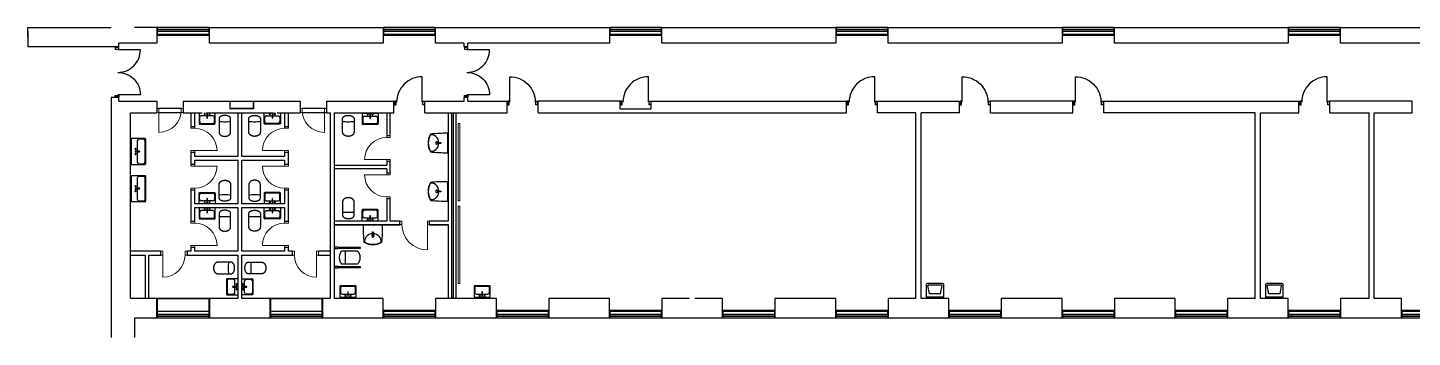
# Model space of a CAD drawing. Header units: millimetres. Extents: x -139115562 to -138989697, y 257880777 to 257898787.
# Drawn here: x -139071837 to -139029000, y 257886297 to 257895897 of the extents above; entities that cross this region are included whole.
import ezdxf

# ---------------------------------------------------------------- set-up
doc = ezdxf.new("R2010")
doc.units = ezdxf.units.MM
doc.header["$LTSCALE"] = 0.5
for name, color, linetype in [('A12----', 7, 'Continuous'), ('A21----', 3, 'Continuous'), ('A22--U-', 1, 'Continuous'), ('A312---', 2, 'Continuous'), ('A314---', 8, 'Continuous'), ('A314-S-', 8, 'Continuous'), ('A321---', 1, 'Continuous'), ('A525---', 11, 'Continuous'), ('A59----', 2, 'Continuous'), ('A89--Y-', 12, 'Continuous')]:
    doc.layers.add(name, color=color, linetype=linetype)
doc.layers.add('A79-Y--', color=152, linetype='Continuous', lineweight=5)

# ---------------------------------------------------------------- blocks, each defined once
blk = doc.blocks.new('V162')
for p, q in [((1610, 110), (10, 110)), ((1610, 50), (10, 50))]:
    blk.add_line(p, q)
blk.add_lwpolyline([(1610, 0), (1610, 230), (10, 230), (10, 0)], close=True)
blk = doc.blocks.new('D96V')
for points in [[(15, 110), (65, 110), (65, 0), (15, 0)], [(945, 0), (945, 110), (895, 110), (895, 0)]]:
    blk.add_lwpolyline(points, close=True)
blk.add_lwpolyline([(85, 30), (85, -760, 0.414214), (875, 30)], format="xyb")
blk = doc.blocks.new('D96H')
for points in [[(-945, 110), (-895, 110), (-895, 0), (-945, 0)], [(-15, 0), (-15, 110), (-65, 110), (-65, 0)]]:
    blk.add_lwpolyline(points, close=True)
blk.add_lwpolyline([(-85, 30), (-85, -760, -0.414214), (-875, 30)], format="xyb")
blk = doc.blocks.new('HV')
for p, q in [((-275, -50), (-275, -430)), ((-275, -50), (275, -50)), ((-175, -150), (-221, -396)), ((-201, -420), (201, -420)), ((-175, -150), (175, -150)), ((175, -150), (221, -396)), ((275, -430), (275, -50)), ((-235, -470), (235, -470))]:
    blk.add_line(p, q)
for centre, radius, start, end in [((-201, -400), 20, 169.5085, 270), ((201, -400), 20, 270, 10.4915), ((-235, -430), 40, 180, 270), ((235, -430), 40, 270, 0)]:
    blk.add_arc(centre, radius, start, end)
blk = doc.blocks.new('V162A3')
for p, q in [((1620, 205), (0, 205)), ((1620, 55), (0, 55))]:
    blk.add_line(p, q)
blk = doc.blocks.new('DD157')
for points in [[(15, 110), (65, 110), (65, 0), (15, 0)], [(1550, 0), (1550, 110), (1500, 110), (1500, 0)]]:
    blk.add_lwpolyline(points, close=True)
for points in [[(782.5, 30, -0.4142136), (85, -667.5), (85, 30)], [(782.5, 30, 0.4142136), (1480, -667.5), (1480, 30)]]:
    blk.add_lwpolyline(points, format="xyb")
blk = doc.blocks.new('Sink_Bathroom - 500x350-V1-Etage 0 - fremtidige forhold')
at = {"layer": 'A525---'}
for p, q in [((316, 270), (-184, 270)), ((-184, 270), (-184, -60)), ((-164, 129), (-164, -9)), ((56, 180), (-114, 180)), ((56, 235), (56, 115)), ((75, 115), (75, 235)), ((245, 180), (75, 180)), ((296, -9), (296, 129)), ((316, -60), (316, 270)), ((-164, -80), (296, -80)), ((-114, -60), (245, -60))]:
    blk.add_line(p, q, dxfattribs=at)
for centre, radius, start, end in [((-114, 129), 50.8, 90, 180), ((-9, 235), 20, 0, 180), ((-9, 235), 20, 180, 0), ((66, 235), 9.5, 0, 180), ((66, 115), 9.5, 180, 360), ((141, 235), 20, 0, 180), ((141, 235), 20, 180, 0), ((245, 129), 50.8, 360, 90), ((-164, -60), 20, 180, 270), ((-114, -9), 50.8, 180, 270), ((245, -9), 50.8, 270, 0), ((296, -60), 20, 270, 0)]:
    blk.add_arc(centre, radius, start, end, dxfattribs=at)
blk = doc.blocks.new('Door_Interior_Single_Generic - 810x21xx-143573-Etage 0 - fremtidige forhold')
at = {"layer": 'A321---', "lineweight": 13}
for p, q in [((-280, -50), (-280, 50)), ((-280, 50), (-219, 50)), ((-219, 50), (-219, -50)), ((469, 50), (530, 50)), ((469, -50), (469, 50)), ((530, 50), (530, -50)), ((-219, -50), (-280, -50)), ((530, -50), (469, -50))]:
    blk.add_line(p, q, dxfattribs=at)
at = {"layer": 'A321---', "lineweight": 9}
blk.add_line((469, -50), (469, -738), dxfattribs=at)
blk.add_arc((469, -50), 688, 180, 270, dxfattribs=at)
blk = doc.blocks.new('Toilet_Floorstanding_Generic - Toilet_Floorstanding_Generic-133577-Etage 0 - fremtidige forhold')
at = {"layer": 'A525---'}
for p, q in [((-178, 97), (-178, 522)), ((178, 522), (178, 97))]:
    blk.add_line(p, q, dxfattribs=at)
blk.add_ellipse((0, 185), major_axis=(178, 0), ratio=0.056338, start_param=0, end_param=3.141593, dxfattribs=at)
for points, knots in [([(-178, 522), (-177, 530), (-176, 541), (-171, 557), (-166, 568), (-159, 578), (-152, 589), (-142, 599), (-132, 608), (-123, 615), (-114, 620), (-106, 625), (-95, 630), (-81, 636), (-66, 641), (-51, 645), (-37, 647), (-27, 649), (-18, 649), (-9, 650), (0, 650), (9, 650), (19, 649), (28, 648), (37, 647), (46, 646), (55, 644), (64, 642), (72, 639), (81, 636), (89, 633), (97, 629), (104, 626), (112, 621), (119, 617), (126, 612), (132, 608), (138, 602), (144, 597), (149, 592), (154, 586), (158, 580), (162, 574), (166, 568), (170, 559), (174, 548), (177, 535), (177, 526), (178, 522)], [-1, -1, -1, -1, -0.941667, -0.9125, -0.883333, -0.854167, -0.825, -0.795833, -0.766667, -0.7375, -0.722917, -0.708333, -0.679167, -0.65, -0.620833, -0.591667, -0.5625, -0.547917, -0.533333, -0.516667, -0.5, -0.483333, -0.466667, -0.45, -0.433333, -0.416667, -0.4, -0.383333, -0.366667, -0.35, -0.333333, -0.316667, -0.3, -0.283333, -0.266667, -0.25, -0.233333, -0.216667, -0.2, -0.183333, -0.166667, -0.15, -0.133333, -0.116667, -0.1, -0.066667, -0.033333, 0, 0, 0, 0]), ([(178, 97), (177, 91), (176, 81), (169, 68), (163, 58), (154, 49), (144, 40), (135, 34), (126, 29), (120, 25), (113, 22), (103, 18), (93, 14), (82, 11), (71, 8), (56, 5), (39, 2), (23, 1), (11, 0), (2, 0), (-7, 0), (-19, 0), (-33, 2), (-54, 4), (-80, 10), (-108, 19), (-132, 31), (-152, 46), (-166, 62), (-175, 80), (-177, 91), (-178, 97)], [-1, -1, -1, -1, -0.933824, -0.900735, -0.867647, -0.834559, -0.801471, -0.768382, -0.751838, -0.735294, -0.71875, -0.702206, -0.669118, -0.652574, -0.636029, -0.602941, -0.569853, -0.536765, -0.520221, -0.503676, -0.487132, -0.470588, -0.441176, -0.411765, -0.352941, -0.294118, -0.235294, -0.176471, -0.117647, -0.058824, 0, 0, 0, 0])]:
    blk.add_open_spline(points, degree=3, knots=knots, dxfattribs=at)
blk = doc.blocks.new('Door_Interior_Single_Generic - 910x2110-158174-Etage 0 - fremtidige forhold')
at = {"layer": 'A321---', "lineweight": 13}
for p, q in [((-330, -50), (-330, 50)), ((-330, 50), (-269, 50)), ((-269, 50), (-269, -50)), ((519, 50), (580, 50)), ((519, -50), (519, 50)), ((580, 50), (580, -50)), ((-269, -50), (-330, -50)), ((580, -50), (519, -50))]:
    blk.add_line(p, q, dxfattribs=at)
at = {"layer": 'A321---', "lineweight": 9}
blk.add_line((519, -50), (519, -838), dxfattribs=at)
blk.add_arc((519, -50), 788, 180, 270, dxfattribs=at)
blk = doc.blocks.new('Toilet_Floorstanding_Generic - Toilet_Floorstanding_Generic-67657-Etage 0 - fremtidige forhold')
at = {"layer": 'A525---'}
for p, q in [((-178, -98), (-178, -522)), ((178, -522), (178, -98))]:
    blk.add_line(p, q, dxfattribs=at)
blk.add_ellipse((0, -185), major_axis=(-178, 0), ratio=0.056338, start_param=0, end_param=3.141593, dxfattribs=at)
for points, knots in [([(178, -98), (177, -91), (175, -80), (166, -62), (152, -46), (132, -31), (108, -19), (80, -10), (54, -4), (33, -2), (19, 0), (7, 0), (-2, 0), (-11, 0), (-23, -1), (-39, -2), (-56, -5), (-71, -8), (-82, -11), (-93, -14), (-103, -18), (-113, -22), (-120, -25), (-126, -29), (-135, -34), (-144, -40), (-154, -49), (-163, -58), (-169, -68), (-176, -81), (-177, -91), (-178, -98)], [0, 0, 0, 0, 0.058824, 0.117647, 0.176471, 0.235294, 0.294118, 0.352941, 0.411765, 0.441176, 0.470588, 0.487132, 0.503676, 0.520221, 0.536765, 0.569853, 0.602941, 0.636029, 0.652574, 0.669118, 0.702206, 0.71875, 0.735294, 0.751838, 0.768382, 0.801471, 0.834559, 0.867647, 0.900735, 0.933824, 1, 1, 1, 1]), ([(-178, -522), (-177, -526), (-177, -535), (-174, -548), (-170, -559), (-166, -568), (-162, -574), (-158, -580), (-154, -586), (-149, -592), (-144, -597), (-138, -602), (-132, -608), (-126, -612), (-119, -617), (-112, -621), (-104, -626), (-97, -629), (-89, -633), (-81, -636), (-72, -639), (-64, -642), (-55, -644), (-46, -646), (-37, -647), (-28, -648), (-19, -649), (-9, -650), (0, -650), (9, -650), (18, -649), (27, -649), (37, -647), (51, -645), (66, -641), (81, -636), (95, -630), (106, -625), (114, -620), (123, -615), (132, -608), (142, -599), (152, -589), (159, -578), (166, -568), (171, -557), (176, -541), (177, -530), (178, -522)], [0, 0, 0, 0, 0.033333, 0.066667, 0.1, 0.116667, 0.133333, 0.15, 0.166667, 0.183333, 0.2, 0.216667, 0.233333, 0.25, 0.266667, 0.283333, 0.3, 0.316667, 0.333333, 0.35, 0.366667, 0.383333, 0.4, 0.416667, 0.433333, 0.45, 0.466667, 0.483333, 0.5, 0.516667, 0.533333, 0.547917, 0.5625, 0.591667, 0.620833, 0.65, 0.679167, 0.708333, 0.722917, 0.7375, 0.766667, 0.795833, 0.825, 0.854167, 0.883333, 0.9125, 0.941667, 1, 1, 1, 1])]:
    blk.add_open_spline(points, degree=3, knots=knots, dxfattribs=at)
blk = doc.blocks.new('Tavle - AU - tavle H 1120-137795-Etage 0 - fremtidige forhold')
at = {"layer": 'A79-Y--'}
for p, q in [((-1200, 50), (1200, 50)), ((-1200, 50), (-1200, 0)), ((1200, 0), (-1200, 0)), ((1200, 0), (1200, 50))]:
    blk.add_line(p, q, dxfattribs=at)
blk = doc.blocks.new('Tavle - AU - tavle H 1120-136971-Etage 0 - fremtidige forhold')
at = {"layer": 'A79-Y--'}
for p, q in [((-1200, 0), (1200, 0)), ((-1200, 0), (-1200, -50)), ((1200, -50), (1200, 0)), ((1200, -50), (-1200, -50))]:
    blk.add_line(p, q, dxfattribs=at)
blk = doc.blocks.new('Door_Interior_Single_Generic - 810x21xx-143572-Etage 0 - fremtidige forhold')
at = {"layer": 'A321---', "lineweight": 9}
blk.add_line((469, 50), (469, 738), dxfattribs=at)
at = {"layer": 'A321---', "lineweight": 13}
for p, q in [((-219, 50), (-280, 50)), ((-280, 50), (-280, -50)), ((-219, -50), (-219, 50)), ((530, 50), (469, 50)), ((469, 50), (469, -50)), ((530, -50), (530, 50)), ((-280, -50), (-219, -50)), ((469, -50), (530, -50))]:
    blk.add_line(p, q, dxfattribs=at)
at = {"layer": 'A321---', "lineweight": 9}
blk.add_arc((469, 50), 688, 90, 180, dxfattribs=at)
blk = doc.blocks.new('Sink_Bathroom - 500x350-V27-Etage 0 - fremtidige forhold')
at = {"layer": 'A525---'}
for p, q in [((316, 270), (-184, 270)), ((-184, 270), (-184, 268)), ((-184, 268), (-184, -60)), ((-164, 129), (-164, -9)), ((56, 180), (-114, 180)), ((56, 235), (56, 115)), ((75, 115), (75, 235)), ((245, 180), (75, 180)), ((296, 129), (296, -9)), ((316, 268), (316, 270)), ((316, 268), (316, -60)), ((-164, -80), (296, -80)), ((-114, -60), (245, -60))]:
    blk.add_line(p, q, dxfattribs=at)
for centre, radius, start, end in [((-114, 129), 50.8, 90, 180), ((-9, 235), 20, 0, 180), ((-9, 235), 20, 180, 0), ((66, 235), 9.5, 0, 180), ((66, 115), 9.5, 180, 360), ((141, 235), 20, 0, 180), ((141, 235), 20, 180, 0), ((245, 129), 50.8, 0, 90), ((-164, -60), 20, 180, 270), ((-114, -9), 50.8, 180, 270), ((245, -9), 50.8, 270, 360), ((296, -60), 20, 270, 0)]:
    blk.add_arc(centre, radius, start, end, dxfattribs=at)
blk = doc.blocks.new('Sink_Bathroom - 500x350-V28-Etage 0 - fremtidige forhold')
at = {"layer": 'A525---'}
for p, q in [((-184, -270), (-184, 60)), ((-164, 80), (296, 80)), ((-164, -129), (-164, 9)), ((-114, 60), (245, 60)), ((296, -129), (296, 9)), ((316, -270), (316, 60)), ((316, -270), (-184, -270)), ((56, -180), (-114, -180)), ((56, -115), (56, -235)), ((75, -235), (75, -115)), ((245, -180), (75, -180)), ((316, -260), (316, -270))]:
    blk.add_line(p, q, dxfattribs=at)
for centre, radius, start, end in [((-164, 60), 20, 90, 180), ((-114, 9), 50.8, 90, 180), ((245, 9), 50.8, 0, 90), ((296, 60), 20, 360, 90), ((-114, -129), 50.8, 180, 270), ((-9, -235), 20, 360, 180), ((-9, -235), 20, 180, 360), ((66, -115), 9.5, 0, 180), ((66, -235), 9.5, 180, 360), ((141, -235), 20, 360, 180), ((141, -235), 20, 180, 360), ((245, -129), 50.8, 270, 360)]:
    blk.add_arc(centre, radius, start, end, dxfattribs=at)
blk = doc.blocks.new('Toilet_Handicap_Generic - Type 1-185470-Etage 0 - fremtidige forhold')
at = {"layer": 'A525---'}
for p, q in [((-165, 810), (-185, 810)), ((-185, 810), (-185, 111)), ((-165, 111), (-165, 810)), ((-75, 677), (-75, 253)), ((325, 253), (325, 677)), ((435, 810), (415, 810)), ((415, 810), (415, 111)), ((435, 111), (435, 810)), ((-185, 111), (-199, 111)), ((-199, 111), (-199, 5)), ((-199, 5), (-151, 5)), ((-185, 111), (-165, 111)), ((-151, 111), (-165, 111)), ((-151, 5), (-151, 111)), ((415, 111), (401, 111)), ((401, 111), (401, 5)), ((401, 5), (449, 5)), ((415, 111), (435, 111)), ((449, 111), (435, 111)), ((449, 5), (449, 111))]:
    blk.add_line(p, q, dxfattribs=at)
blk.add_ellipse((125, 340), major_axis=(-200, 0), ratio=0.05, start_param=3.141593, end_param=6.283185, dxfattribs=at)
for points, knots in [([(325, 677), (325, 681), (324, 689), (321, 702), (317, 714), (311, 724), (306, 732), (301, 737), (297, 743), (291, 748), (286, 753), (280, 758), (273, 763), (266, 767), (259, 772), (252, 776), (244, 780), (236, 783), (228, 787), (219, 790), (211, 793), (202, 795), (192, 798), (183, 800), (174, 801), (164, 803), (154, 804), (145, 804), (135, 805), (125, 805), (115, 805), (105, 804), (96, 804), (86, 803), (76, 801), (67, 800), (58, 798), (48, 795), (39, 793), (31, 790), (22, 787), (14, 783), (6, 780), (-2, 776), (-9, 772), (-16, 767), (-23, 763), (-30, 758), (-36, 753), (-41, 748), (-47, 743), (-51, 737), (-56, 732), (-61, 724), (-67, 714), (-71, 702), (-74, 689), (-75, 681), (-75, 677)], [0, 0, 0, 0, 0.03125, 0.0625, 0.09375, 0.125, 0.140625, 0.15625, 0.171875, 0.1875, 0.203125, 0.21875, 0.234375, 0.25, 0.265625, 0.28125, 0.296875, 0.3125, 0.328125, 0.34375, 0.359375, 0.375, 0.390625, 0.40625, 0.421875, 0.4375, 0.453125, 0.46875, 0.484375, 0.5, 0.515625, 0.53125, 0.546875, 0.5625, 0.578125, 0.59375, 0.609375, 0.625, 0.640625, 0.65625, 0.671875, 0.6875, 0.703125, 0.71875, 0.734375, 0.75, 0.765625, 0.78125, 0.796875, 0.8125, 0.828125, 0.84375, 0.859375, 0.875, 0.90625, 0.9375, 0.96875, 1, 1, 1, 1]), ([(-75, 253), (-75, 247), (-73, 236), (-64, 219), (-49, 204), (-22, 185), (23, 166), (78, 156), (125, 155), (160, 156), (188, 160), (210, 164), (224, 168), (236, 171), (247, 175), (257, 179), (267, 184), (275, 188), (287, 195), (296, 202), (304, 209), (312, 217), (317, 225), (321, 233), (324, 242), (325, 248), (325, 253)], [0, 0, 0, 0, 0.055556, 0.111111, 0.166667, 0.222222, 0.333333, 0.444444, 0.5, 0.555556, 0.611111, 0.638889, 0.666667, 0.6875, 0.708333, 0.729167, 0.75, 0.770833, 0.791667, 0.833333, 0.854167, 0.875, 0.916667, 0.9375, 0.958333, 1, 1, 1, 1])]:
    blk.add_open_spline(points, degree=3, knots=knots, dxfattribs=at)
blk = doc.blocks.new('7362_Ifo_Sign_vask_600x600_mm hcp - Med hanehul i midt og overløb-187410-Etage 0 - fremtidige forhold')
at = {"layer": 'A525---'}
for p, q in [((118, 326), (118, 256)), ((118, 326), (132, 326)), ((122, 298), (128, 298)), ((122, 298), (122, 257)), ((128, 257), (128, 298)), ((132, 326), (132, 256))]:
    blk.add_line(p, q, dxfattribs=at)
blk.add_circle((125, 240), 16.8, dxfattribs=at)
for centre, radius, start, end in [((4667, 68), 4843, 174.3319, 180.7456), ((4667, 68), 4843, 174.3319, 180.7456), ((125, 63), 557, 60.2029, 119.7971), ((125, -7), 619, 63.4264, 116.5736), ((72, 514), 203, 170.0474, 221.9526), ((125, 63), 548, 62.5556, 117.4444), ((178, 514), 203, 318.0474, 9.9526), ((-4417, 68), 4843, 359.2544, 5.6681), ((-4417, 68), 4843, 359.2544, 5.6681), ((125, 551), 267, 220.3185, 268.4971), ((125, 352), 35, 281.537, 258.463), ((125, 352), 33, 282.2333, 257.7667), ((125, 551), 267, 271.5029, 319.6815)]:
    blk.add_arc(centre, radius, start, end, dxfattribs=at)
blk = doc.blocks.new('7362_Ifo_Sign_vask_600x600_mm hcp - Uden hanehul med overløb-238470-Etage 0 - fremtidige forhold')
at = {"layer": 'A525---'}
for p, q in [((-175, 7), (-175, 5)), ((-175, 5), (-175, 7)), ((-175, 5), (425, 5)), ((425, 5), (-175, 5)), ((118, 326), (118, 256)), ((118, 326), (132, 326)), ((122, 298), (128, 298)), ((122, 298), (122, 257)), ((128, 257), (128, 298)), ((132, 326), (132, 256)), ((425, 5), (425, 7)), ((425, 5), (425, 7))]:
    blk.add_line(p, q, dxfattribs=at)
blk.add_circle((125, 240), 16.8, dxfattribs=at)
for centre, radius, start, end in [((4667, 68), 4843, 174.3319, 180.6037), ((4667, 68), 4843, 174.3319, 180.6036), ((125, 63), 557, 60.2029, 119.7971), ((125, -7), 619, 63.4264, 116.5736), ((72, 514), 203, 170.0474, 221.9526), ((125, 63), 548, 62.5556, 117.4444), ((178, 514), 203, 318.0474, 9.9526), ((-4417, 68), 4843, 359.3963, 5.6681), ((-4417, 68), 4843, 359.3964, 5.6681), ((125, 551), 267, 220.3185, 268.4971), ((125, 352), 35, 281.537, 258.463), ((125, 352), 33, 282.2333, 257.7667), ((125, 551), 267, 271.5029, 319.6815)]:
    blk.add_arc(centre, radius, start, end, dxfattribs=at)
blk = doc.blocks.new('7362_Ifo_Sign_vask_600x600_mm hcp - Uden hanehul med overløb-V29-Etage 0 - fremtidige forhold')
at = {"layer": 'A525---'}
for p, q in [((-175, 7), (-175, 5)), ((-175, 5), (-175, 7)), ((-175, 5), (425, 5)), ((425, 5), (-175, 5)), ((118, 326), (118, 256)), ((118, 326), (132, 326)), ((122, 298), (128, 298)), ((122, 298), (122, 257)), ((128, 257), (128, 298)), ((132, 326), (132, 256)), ((425, 5), (425, 7)), ((425, 5), (425, 7))]:
    blk.add_line(p, q, dxfattribs=at)
blk.add_circle((125, 240), 16.8, dxfattribs=at)
for centre, radius, start, end in [((4667, 68), 4843, 174.3319, 180.6037), ((4667, 68), 4843, 174.3319, 180.6036), ((125, 63), 557, 60.2029, 119.7971), ((125, -7), 619, 63.4264, 116.5736), ((72, 514), 203, 170.0474, 221.9526), ((125, 63), 548, 62.5556, 117.4444), ((178, 514), 203, 318.0474, 9.9526), ((-4417, 68), 4843, 359.3963, 5.6681), ((-4417, 68), 4843, 359.3964, 5.6681), ((125, 551), 267, 220.3185, 268.4971), ((125, 352), 35, 281.537, 258.463), ((125, 352), 33, 282.2333, 257.7667), ((125, 551), 267, 271.5029, 319.6815)]:
    blk.add_arc(centre, radius, start, end, dxfattribs=at)
blk = doc.blocks.new('Sink_Bathroom - 800x450-132425-Etage 0 - fremtidige forhold')
at = {"layer": 'A525---'}
for p, q in [((466, 370), (-334, 370)), ((-334, 370), (-334, -60)), ((-314, 129), (-314, -9)), ((56, 180), (-264, 180)), ((56, 235), (56, 115)), ((75, 115), (75, 235)), ((395, 180), (75, 180)), ((446, -9), (446, 129)), ((466, -60), (466, 370)), ((-314, -80), (446, -80)), ((-264, -60), (395, -60))]:
    blk.add_line(p, q, dxfattribs=at)
for centre, radius, start, end in [((-264, 129), 50.8, 90, 180), ((-9, 235), 20, 0, 180), ((-9, 235), 20, 180, 0), ((66, 235), 9.5, 0, 180), ((66, 115), 9.5, 180, 360), ((141, 235), 20, 0, 180), ((141, 235), 20, 180, 0), ((395, 129), 50.8, 360, 90), ((-314, -60), 20, 180, 270), ((-264, -9), 50.8, 180, 270), ((395, -9), 50.8, 270, 0), ((446, -60), 20, 270, 0)]:
    blk.add_arc(centre, radius, start, end, dxfattribs=at)
blk = doc.blocks.new('Sink_Bathroom - 500x350-66678-Etage 0 - fremtidige forhold')
at = {"layer": 'A525---'}
for p, q in [((-184, 270), (-184, -60)), ((-164, 129), (-164, -9)), ((56, 180), (-114, 180)), ((56, 235), (56, 115)), ((75, 115), (75, 235)), ((245, 180), (75, 180)), ((296, -9), (296, 129)), ((316, -60), (316, 270)), ((-164, -80), (296, -80)), ((-114, -60), (245, -60))]:
    blk.add_line(p, q, dxfattribs=at)
for centre, radius, start, end in [((-114, 129), 50.8, 90, 180), ((-9, 235), 20, 0, 180), ((-9, 235), 20, 180, 0), ((66, 235), 9.5, 0, 180), ((66, 115), 9.5, 180, 360), ((141, 235), 20, 0, 180), ((141, 235), 20, 180, 0), ((245, 129), 50.8, 360, 90), ((-164, -60), 20, 180, 270), ((-114, -9), 50.8, 180, 270), ((245, -9), 50.8, 270, 0), ((296, -60), 20, 270, 0)]:
    blk.add_arc(centre, radius, start, end, dxfattribs=at)
blk = doc.blocks.new('Door_Interior_Single_Generic - 810x21xx-132238-Etage 0 - fremtidige forhold')
at = {"layer": 'A312---', "lineweight": 9}
blk.add_line((469, 60), (469, 748), dxfattribs=at)
at = {"layer": 'A312---', "lineweight": 13}
for p, q in [((-219, 60), (-280, 60)), ((-280, 60), (-280, -60)), ((-219, -60), (-219, 60)), ((530, 60), (469, 60)), ((469, 60), (469, -60)), ((530, -60), (530, 60)), ((-280, -60), (-219, -60)), ((469, -60), (530, -60))]:
    blk.add_line(p, q, dxfattribs=at)
at = {"layer": 'A312---', "lineweight": 9}
blk.add_arc((469, 60), 688, 90, 180, dxfattribs=at)
blk = doc.blocks.new('Door_Interior_Single_Generic - 810x21xx-132262-Etage 0 - fremtidige forhold')
at = {"layer": 'A312---', "lineweight": 13}
for p, q in [((-280, -60), (-280, 60)), ((-280, 60), (-219, 60)), ((-219, 60), (-219, -60)), ((469, 60), (530, 60)), ((469, -60), (469, 60)), ((530, 60), (530, -60)), ((-219, -60), (-280, -60)), ((530, -60), (469, -60))]:
    blk.add_line(p, q, dxfattribs=at)
at = {"layer": 'A312---', "lineweight": 9}
blk.add_line((469, -60), (469, -748), dxfattribs=at)
blk.add_arc((469, -60), 688, 180, 270, dxfattribs=at)
blk = doc.blocks.new('Door_Exterior_Single-In_Generic - Indv_ 810 x 21xx-58706-Etage 0 - fremtidige forhold')
at = {"layer": 'A312---', "lineweight": 9}
blk.add_line((344, 168), (344, 786), dxfattribs=at)
at = {"layer": 'A312---', "lineweight": 13}
for p, q in [((-405, 48), (-405, 168)), ((-405, 168), (-344, 168)), ((-344, 48), (-405, 48)), ((-344, 168), (-344, 48)), ((344, 48), (344, 168)), ((344, 168), (405, 168)), ((405, 48), (344, 48)), ((405, 168), (405, 48))]:
    blk.add_line(p, q, dxfattribs=at)
at = {"layer": 'A312---'}
for p, q in [((344, 168), (-344, 168)), ((-344, 48), (344, 48))]:
    blk.add_line(p, q, dxfattribs=at)
at = {"layer": 'A312---', "lineweight": 9}
blk.add_arc((344, 98), 688, 90, 180, dxfattribs=at)
blk = doc.blocks.new('Sink_Bathroom - 500x350-V25-Etage 0 - fremtidige forhold')
at = {"layer": 'A525---'}
for p, q in [((-184, 270), (-184, -60)), ((-164, 129), (-164, -9)), ((56, 180), (-114, 180)), ((56, 235), (56, 115)), ((75, 115), (75, 235)), ((245, 180), (75, 180)), ((296, -9), (296, 129)), ((316, -60), (316, 270)), ((-164, -80), (296, -80)), ((-114, -60), (245, -60))]:
    blk.add_line(p, q, dxfattribs=at)
for centre, radius, start, end in [((-114, 129), 50.8, 90, 180), ((-9, 235), 20, 0, 180), ((-9, 235), 20, 180, 0), ((66, 235), 9.5, 0, 180), ((66, 115), 9.5, 180, 360), ((141, 235), 20, 0, 180), ((141, 235), 20, 180, 0), ((245, 129), 50.8, 360, 90), ((-164, -60), 20, 180, 270), ((-114, -9), 50.8, 180, 270), ((245, -9), 50.8, 270, 0), ((296, -60), 20, 270, 0)]:
    blk.add_arc(centre, radius, start, end, dxfattribs=at)
blk = doc.blocks.new('Sink_Bathroom - 500x350-133578-Etage 0 - fremtidige forhold')
at = {"layer": 'A525---'}
for p, q in [((-184, -270), (-184, 60)), ((-164, 80), (296, 80)), ((-164, -129), (-164, 9)), ((-114, 60), (245, 60)), ((296, 9), (296, -129)), ((316, 60), (316, -270)), ((56, -180), (-114, -180)), ((56, -115), (56, -235)), ((75, -235), (75, -115)), ((245, -180), (75, -180))]:
    blk.add_line(p, q, dxfattribs=at)
for centre, radius, start, end in [((-164, 60), 20, 90, 180), ((-114, 9), 50.8, 90, 180), ((245, 9), 50.8, 360, 90), ((296, 60), 20, 360, 90), ((-114, -129), 50.8, 180, 270), ((-9, -235), 20, 360, 180), ((-9, -235), 20, 180, 360), ((66, -115), 9.5, 0, 180), ((66, -235), 9.5, 180, 360), ((141, -235), 20, 360, 180), ((141, -235), 20, 180, 360), ((245, -129), 50.8, 270, 0)]:
    blk.add_arc(centre, radius, start, end, dxfattribs=at)
blk = doc.blocks.new('Sink_Bathroom - 500x350-V26-Etage 0 - fremtidige forhold')
at = {"layer": 'A525---'}
for p, q in [((-184, -270), (-184, 60)), ((-164, 80), (296, 80)), ((-164, -129), (-164, 9)), ((-114, 60), (245, 60)), ((296, 9), (296, -129)), ((316, 60), (316, -270)), ((56, -180), (-114, -180)), ((56, -115), (56, -235)), ((75, -235), (75, -115)), ((245, -180), (75, -180))]:
    blk.add_line(p, q, dxfattribs=at)
for centre, radius, start, end in [((-164, 60), 20, 90, 180), ((-114, 9), 50.8, 90, 180), ((245, 9), 50.8, 360, 90), ((296, 60), 20, 360, 90), ((-114, -129), 50.8, 180, 270), ((-9, -235), 20, 360, 180), ((-9, -235), 20, 180, 360), ((66, -115), 9.5, 0, 180), ((66, -235), 9.5, 180, 360), ((141, -235), 20, 360, 180), ((141, -235), 20, 180, 360), ((245, -129), 50.8, 270, 0)]:
    blk.add_arc(centre, radius, start, end, dxfattribs=at)
blk = doc.blocks.new('Door_Exterior_Single-In_Generic - Indv_ 810 x 21xx-134333-Etage 0 - fremtidige forhold')
at = {"layer": 'A312---', "lineweight": 13}
for p, q in [((-344, -48), (-405, -48)), ((-405, -48), (-405, -168)), ((-405, -168), (-344, -168)), ((-344, -168), (-344, -48)), ((405, -48), (344, -48)), ((344, -48), (344, -168)), ((344, -168), (405, -168)), ((405, -168), (405, -48))]:
    blk.add_line(p, q, dxfattribs=at)
at = {"layer": 'A312---'}
for p, q in [((344, -48), (-344, -48)), ((-344, -168), (344, -168))]:
    blk.add_line(p, q, dxfattribs=at)
at = {"layer": 'A312---', "lineweight": 9}
blk.add_line((344, -168), (344, -786), dxfattribs=at)
blk.add_arc((344, -98), 688, 180, 270, dxfattribs=at)

msp = doc.modelspace()

# ---------------------------------------------------------------- hatches: boundary and pattern name
at = {"layer": 'A22--U-'}
for points in [[(-139062357, 257889787), (-139060322, 257889787), (-139060322, 257889797), (-139062357, 257889797)], [(-139058837, 257889787), (-139058827, 257889787), (-139058827, 257889797), (-139059412, 257889797), (-139059412, 257889787)]]:
    msp.add_hatch(color=256, dxfattribs=at).paths.add_polyline_path(points, flags=0)

# ---------------------------------------------------------------- linework, layer by layer
at = {"layer": 'A12----'}
msp.add_line((-139071837, 257895597), (-139071837, 257895897), dxfattribs=at)
at = {"layer": 'A21----', "linetype": 'Continuous'}
for p, q in [((-139071837, 257895897), (-139069257, 257895897)), ((-139069257, 257893727), (-139069257, 257886297)), ((-139068537, 257886897), (-139068537, 257886297))]:
    msp.add_line(p, q, dxfattribs=at)
at = {"layer": 'A21----'}
for p, q in [((-139071837, 257895777), (-139071837, 257895297)), ((-139067837, 257895897), (-139068537, 257895897)), ((-139067837, 257895897), (-139067837, 257895417)), ((-139059217, 257895417), (-139059217, 257895897)), ((-139059217, 257895897), (-139053837, 257895897)), ((-139053837, 257895897), (-139053837, 257895417)), ((-139069017, 257895297), (-139071837, 257895297)), ((-139067837, 257895417), (-139069017, 257895417)), ((-139069017, 257895297), (-139069017, 257895417)), ((-139058337, 257895297), (-139058337, 257895417)), ((-139053837, 257895417), (-139058217, 257895417)), ((-139058217, 257895297), (-139058217, 257895417)), ((-139069017, 257893727), (-139069257, 257893727)), ((-139069017, 257893617), (-139069017, 257893727)), ((-139067837, 257887497), (-139068657, 257887497)), ((-139067837, 257886897), (-139067837, 257887497)), ((-139065337, 257887497), (-139066217, 257887497)), ((-139066217, 257887497), (-139066217, 257887497)), ((-139066217, 257887497), (-139066217, 257886897)), ((-139064337, 257887497), (-139065217, 257887497)), ((-139064337, 257886897), (-139064337, 257887497)), ((-139062477, 257887497), (-139062717, 257887497)), ((-139062717, 257887497), (-139062717, 257887497)), ((-139062717, 257887497), (-139062717, 257886897)), ((-139060837, 257887497), (-139062357, 257887497)), ((-139060837, 257886897), (-139060837, 257887497)), ((-139051357, 257887497), (-139052217, 257887497)), ((-139052217, 257887497), (-139052217, 257887497)), ((-139052217, 257887497), (-139052217, 257886897)), ((-139050337, 257887497), (-139051197, 257887497)), ((-139050337, 257886897), (-139050337, 257887497)), ((-139045217, 257887497), (-139045217, 257886897)), ((-139045217, 257887497), (-139045217, 257887497)), ((-139044357, 257887497), (-139045217, 257887497)), ((-139043337, 257887497), (-139044197, 257887497)), ((-139043337, 257886897), (-139043337, 257887497)), ((-139034717, 257887497), (-139034717, 257886897)), ((-139034717, 257887497), (-139034717, 257887497)), ((-139033857, 257887497), (-139034717, 257887497)), ((-139032837, 257887497), (-139033697, 257887497)), ((-139032837, 257886897), (-139032837, 257887497)), ((-139030337, 257887497), (-139031217, 257887497)), ((-139031217, 257887497), (-139031217, 257887497)), ((-139031217, 257887497), (-139031217, 257886897)), ((-139029337, 257887497), (-139030177, 257887497)), ((-139029337, 257886897), (-139029337, 257887497)), ((-139068537, 257886897), (-139067837, 257886897)), ((-139066217, 257886897), (-139064337, 257886897)), ((-139062717, 257886897), (-139060837, 257886897)), ((-139052217, 257886897), (-139050337, 257886897)), ((-139045217, 257886897), (-139043337, 257886897)), ((-139034717, 257886897), (-139032837, 257886897)), ((-139031217, 257886897), (-139029337, 257886897))]:
    msp.add_line(p, q, dxfattribs=at)
for points in [[(-139066217, 257895417), (-139066217, 257895897), (-139060837, 257895897), (-139060837, 257895417), (-139066217, 257895417)], [(-139052217, 257895417), (-139052217, 257895897), (-139046837, 257895897), (-139046837, 257895417), (-139052217, 257895417)], [(-139045217, 257895417), (-139045217, 257895897), (-139039837, 257895897), (-139039837, 257895417), (-139045217, 257895417)], [(-139038217, 257895417), (-139038217, 257895897), (-139032837, 257895897), (-139032837, 257895417), (-139038217, 257895417)], [(-139031217, 257895417), (-139031217, 257895897), (-139025837, 257895897), (-139025837, 257895417), (-139031217, 257895417)], [(-139059217, 257887497), (-139059217, 257886897), (-139057337, 257886897), (-139057337, 257887497), (-139059217, 257887497)], [(-139055717, 257887497), (-139055717, 257886897), (-139053837, 257886897), (-139053837, 257887497), (-139055717, 257887497)], [(-139048717, 257887497), (-139048717, 257886897), (-139046837, 257886897), (-139046837, 257887497), (-139048717, 257887497)], [(-139041717, 257887497), (-139041717, 257886897), (-139039837, 257886897), (-139039837, 257887497), (-139041717, 257887497)], [(-139038217, 257887497), (-139038217, 257886897), (-139036337, 257886897), (-139036337, 257887497), (-139038217, 257887497)]]:
    msp.add_lwpolyline(points, close=True, dxfattribs=at)
for points in [[(-139058337, 257895417), (-139059217, 257895417), (-139059217, 257895417)], [(-139058217, 257895297), (-139058337, 257895297)]]:
    msp.add_lwpolyline(points, dxfattribs=at)
at = {"layer": 'A22--U-'}
for p, q in [((-139069017, 257893617), (-139067837, 257893617)), ((-139067837, 257893617), (-139067837, 257893257)), ((-139067027, 257893617), (-139065582, 257893617)), ((-139067027, 257893617), (-139067027, 257893257)), ((-139065582, 257893617), (-139065582, 257893377)), ((-139064852, 257893377), (-139065582, 257893377)), ((-139064852, 257893617), (-139063407, 257893617)), ((-139064852, 257893617), (-139064852, 257893377)), ((-139063407, 257893617), (-139063407, 257893257)), ((-139062597, 257893617), (-139060507, 257893617)), ((-139062597, 257893617), (-139062597, 257893257)), ((-139060507, 257893257), (-139060507, 257893617)), ((-139059547, 257893617), (-139058337, 257893617)), ((-139059547, 257893257), (-139059547, 257893617)), ((-139058337, 257893617), (-139058337, 257893727)), ((-139058217, 257893617), (-139058217, 257893727)), ((-139058217, 257893617), (-139057007, 257893617)), ((-139057007, 257893257), (-139057007, 257893617)), ((-139056047, 257893257), (-139056047, 257893617)), ((-139053507, 257893617), (-139056047, 257893617)), ((-139053507, 257893377), (-139053507, 257893617)), ((-139053507, 257893377), (-139052547, 257893377)), ((-139052547, 257893377), (-139052547, 257893617)), ((-139052547, 257893617), (-139046507, 257893617)), ((-139046507, 257893257), (-139046507, 257893617)), ((-139045547, 257893257), (-139045547, 257893617)), ((-139045547, 257893617), (-139043007, 257893617)), ((-139043007, 257893257), (-139043007, 257893617)), ((-139042047, 257893257), (-139042047, 257893617)), ((-139039507, 257893617), (-139042047, 257893617)), ((-139039507, 257893257), (-139039507, 257893617)), ((-139038547, 257893257), (-139038547, 257893617)), ((-139038547, 257893617), (-139032507, 257893617)), ((-139032507, 257893257), (-139032507, 257893617)), ((-139031547, 257893377), (-139031547, 257893617)), ((-139029007, 257893617), (-139031547, 257893617)), ((-139031547, 257893257), (-139031547, 257893617)), ((-139029007, 257893617), (-139031547, 257893617)), ((-139029007, 257893257), (-139029007, 257893617)), ((-139029007, 257893257), (-139029007, 257893617)), ((-139068657, 257893257), (-139067837, 257893257)), ((-139067027, 257893257), (-139066437, 257893257)), ((-139066317, 257893257), (-139064237, 257893257)), ((-139064117, 257893257), (-139063407, 257893257)), ((-139062597, 257893257), (-139062477, 257893257)), ((-139062477, 257893257), (-139062477, 257887497)), ((-139062357, 257893257), (-139060507, 257893257)), ((-139062357, 257893257), (-139062357, 257887497)), ((-139059547, 257893257), (-139057007, 257893257)), ((-139056047, 257893257), (-139046507, 257893257)), ((-139044357, 257893257), (-139045547, 257893257)), ((-139044357, 257887497), (-139044357, 257893257)), ((-139043007, 257893257), (-139044197, 257893257)), ((-139044197, 257887497), (-139044197, 257893257)), ((-139042047, 257893257), (-139039507, 257893257)), ((-139033857, 257893257), (-139038547, 257893257)), ((-139033857, 257887497), (-139033857, 257893257)), ((-139033697, 257893257), (-139032507, 257893257)), ((-139033697, 257887497), (-139033697, 257893257)), ((-139031547, 257893257), (-139030337, 257893257)), ((-139030337, 257887497), (-139030337, 257893257)), ((-139030177, 257893257), (-139029007, 257893257)), ((-139030177, 257887497), (-139030177, 257893257)), ((-139061457, 257889777), (-139062357, 257889777)), ((-139060322, 257889777), (-139060857, 257889777)), ((-139060322, 257889787), (-139060322, 257889777))]:
    msp.add_line(p, q, dxfattribs=at)
at = {"layer": 'A22--U-', "lineweight": 25}
for p, q in [((-139066787, 257893257), (-139066787, 257892837)), ((-139066667, 257892837), (-139066667, 257893257)), ((-139065337, 257893257), (-139065337, 257891907)), ((-139065217, 257891907), (-139065217, 257893257)), ((-139063887, 257893257), (-139063887, 257892837)), ((-139063767, 257892837), (-139063767, 257893257)), ((-139060727, 257893247), (-139060727, 257892557)), ((-139060627, 257892557), (-139060627, 257893257)), ((-139058827, 257893257), (-139058827, 257889897)), ((-139058727, 257893257), (-139058727, 257887497)), ((-139058677, 257893257), (-139058677, 257887497)), ((-139058577, 257887497), (-139058577, 257893257)), ((-139066787, 257892837), (-139066667, 257892837)), ((-139063887, 257892837), (-139063767, 257892837)), ((-139060727, 257892557), (-139060627, 257892557)), ((-139066787, 257892027), (-139066787, 257891667)), ((-139066667, 257892027), (-139066787, 257892027)), ((-139066787, 257891667), (-139066667, 257891667)), ((-139066667, 257891907), (-139066667, 257892027)), ((-139065337, 257891907), (-139066667, 257891907)), ((-139066667, 257891667), (-139066667, 257891787)), ((-139066667, 257891787), (-139065337, 257891787)), ((-139065337, 257891787), (-139065337, 257890437)), ((-139063887, 257891907), (-139065217, 257891907)), ((-139065217, 257890437), (-139065217, 257891787)), ((-139065217, 257891787), (-139063887, 257891787)), ((-139063887, 257892027), (-139063887, 257891907)), ((-139063767, 257892027), (-139063887, 257892027)), ((-139063887, 257891787), (-139063887, 257891667)), ((-139063887, 257891667), (-139063767, 257891667)), ((-139063767, 257891667), (-139063767, 257892027)), ((-139060727, 257891627), (-139062347, 257891627)), ((-139060627, 257891747), (-139060727, 257891747)), ((-139060727, 257891747), (-139060727, 257891637)), ((-139060627, 257891397), (-139060627, 257891747)), ((-139062347, 257891527), (-139060727, 257891527)), ((-139060727, 257891517), (-139060727, 257891397)), ((-139060727, 257891397), (-139060627, 257891397)), ((-139066787, 257890857), (-139066787, 257889897)), ((-139066667, 257890857), (-139066787, 257890857)), ((-139066667, 257890437), (-139066667, 257890857)), ((-139063887, 257890857), (-139063887, 257890437)), ((-139063767, 257890857), (-139063887, 257890857)), ((-139063767, 257889897), (-139063767, 257890857)), ((-139065337, 257890437), (-139066667, 257890437)), ((-139063887, 257890437), (-139065217, 257890437)), ((-139060627, 257890587), (-139060727, 257890587)), ((-139060727, 257890587), (-139060727, 257889907)), ((-139060627, 257889897), (-139060627, 257890587)), ((-139066667, 257889897), (-139066667, 257890317)), ((-139066667, 257890317), (-139065337, 257890317)), ((-139065337, 257890317), (-139065337, 257888967)), ((-139065217, 257888967), (-139065217, 257890317)), ((-139065217, 257890317), (-139063887, 257890317)), ((-139063887, 257890317), (-139063887, 257889897)), ((-139066787, 257889897), (-139066667, 257889897)), ((-139063887, 257889897), (-139063767, 257889897)), ((-139060727, 257889897), (-139062357, 257889897)), ((-139062357, 257889797), (-139060322, 257889797)), ((-139062347, 257889787), (-139060322, 257889787)), ((-139060322, 257889897), (-139060627, 257889897)), ((-139060322, 257889787), (-139060322, 257889897)), ((-139058827, 257889897), (-139059412, 257889897)), ((-139059412, 257889897), (-139059412, 257889787)), ((-139059412, 257889797), (-139058827, 257889797)), ((-139059412, 257889787), (-139058837, 257889787)), ((-139058827, 257889797), (-139058827, 257887497)), ((-139066787, 257889087), (-139066787, 257888967)), ((-139066667, 257889087), (-139066787, 257889087)), ((-139066667, 257888967), (-139066667, 257889087)), ((-139063887, 257889087), (-139063887, 257888967)), ((-139063767, 257889087), (-139063887, 257889087)), ((-139063767, 257888967), (-139063767, 257889087)), ((-139067717, 257888967), (-139068657, 257888967)), ((-139068657, 257888847), (-139068207, 257888847)), ((-139068207, 257888847), (-139068207, 257887497)), ((-139068087, 257888847), (-139067717, 257888847)), ((-139068087, 257887497), (-139068087, 257888847)), ((-139067717, 257888847), (-139067717, 257888967)), ((-139066787, 257888967), (-139066907, 257888967)), ((-139066907, 257888967), (-139066907, 257888847)), ((-139066907, 257888847), (-139065337, 257888847)), ((-139065337, 257888967), (-139066667, 257888967)), ((-139065337, 257888847), (-139065337, 257887497)), ((-139063887, 257888967), (-139065217, 257888967)), ((-139065217, 257887497), (-139065217, 257888847)), ((-139065217, 257888847), (-139063647, 257888847)), ((-139063647, 257888967), (-139063767, 257888967)), ((-139063647, 257888847), (-139063647, 257888967)), ((-139062477, 257888967), (-139062837, 257888967)), ((-139062837, 257888847), (-139062477, 257888847))]:
    msp.add_line(p, q, dxfattribs=at)
at = {"layer": 'A22--U-'}
for points in [[(-139058217, 257893727), (-139058337, 257893727)], [(-139068657, 257887497), (-139068657, 257893257)]]:
    msp.add_lwpolyline(points, dxfattribs=at)
at = {"layer": 'A314---'}
for p, q in [((-139067837, 257887497), (-139066217, 257887497)), ((-139064337, 257887497), (-139062717, 257887497))]:
    msp.add_line(p, q, dxfattribs=at)
at = {"layer": 'A314-S-'}
for p, q in [((-139066227, 257887007), (-139067827, 257887007)), ((-139066227, 257886947), (-139067827, 257886947)), ((-139062727, 257887007), (-139064327, 257887007)), ((-139062727, 257886947), (-139064327, 257886947))]:
    msp.add_line(p, q, dxfattribs=at)
for points in [[(-139066227, 257886897), (-139066227, 257887497), (-139067827, 257887497), (-139067827, 257886897)], [(-139062727, 257886897), (-139062727, 257887497), (-139064327, 257887497), (-139064327, 257886897)]]:
    msp.add_lwpolyline(points, close=True, dxfattribs=at)
at = {"layer": 'A89--Y-'}
msp.add_lwpolyline([(-139065572, 257893617), (-139064862, 257893617), (-139064862, 257893387), (-139065572, 257893387)], close=True, dxfattribs=at)

# ---------------------------------------------------------------- block references
at = {"layer": 'A312---'}
for name, p, rotation in [('Door_Exterior_Single-In_Generic - Indv_ 810 x 21xx-58706-Etage 0 - fremtidige forhold', (-139067432, 257893437), 180), ('Door_Interior_Single_Generic - 810x21xx-132238-Etage 0 - fremtidige forhold', (-139066727, 257892557), 269.9999999999999), ('Door_Interior_Single_Generic - 810x21xx-132262-Etage 0 - fremtidige forhold', (-139063827, 257892557), 270.0000000000001), ('Door_Interior_Single_Generic - 810x21xx-132262-Etage 0 - fremtidige forhold', (-139066727, 257891137), 89.99999999999967), ('Door_Interior_Single_Generic - 810x21xx-132238-Etage 0 - fremtidige forhold', (-139063827, 257891137), 90.00000000000009), ('Door_Interior_Single_Generic - 810x21xx-132238-Etage 0 - fremtidige forhold', (-139066727, 257889617), 269.9999999999997), ('Door_Interior_Single_Generic - 810x21xx-132262-Etage 0 - fremtidige forhold', (-139063827, 257889617), 270.0000000000001), ('Door_Interior_Single_Generic - 810x21xx-132238-Etage 0 - fremtidige forhold', (-139067187, 257888907), 180)]:
    msp.add_blockref(name, p, dxfattribs=dict(at, rotation=rotation))
for name, p in [('Door_Exterior_Single-In_Generic - Indv_ 810 x 21xx-134333-Etage 0 - fremtidige forhold', (-139063002, 257893437)), ('Door_Interior_Single_Generic - 810x21xx-132262-Etage 0 - fremtidige forhold', (-139063367, 257888907))]:
    msp.add_blockref(name, p, dxfattribs=at)
at = {"layer": 'A314---', "rotation": 180.0000004655471}
for p in [(-139066217, 257895897), (-139059217, 257895897), (-139052217, 257895897), (-139045217, 257895897), (-139038217, 257895897), (-139031217, 257895897)]:
    msp.add_blockref('V162A3', p, dxfattribs=at)
at = {"layer": 'A314---'}
for p in [(-139067837, 257886897), (-139064337, 257886897), (-139060837, 257886897), (-139057337, 257886897), (-139053837, 257886897), (-139050337, 257886897), (-139046837, 257886897), (-139043337, 257886897), (-139039837, 257886897), (-139036337, 257886897), (-139032837, 257886897), (-139029337, 257886897)]:
    msp.add_blockref('V162A3', p, dxfattribs=at)
at = {"layer": 'A314-S-', "rotation": 180.0000004655471}
for p in [(-139066217, 257895897), (-139059217, 257895897), (-139052217, 257895897), (-139045217, 257895897), (-139038217, 257895897), (-139031217, 257895897)]:
    msp.add_blockref('V162', p, dxfattribs=at)
at = {"layer": 'A314-S-'}
for p in [(-139060837, 257886897), (-139057337, 257886897), (-139053837, 257886897), (-139050337, 257886897), (-139046837, 257886897), (-139043337, 257886897), (-139039837, 257886897), (-139036337, 257886897), (-139032837, 257886897), (-139029337, 257886897)]:
    msp.add_blockref('V162', p, dxfattribs=at)
at = {"layer": 'A321---'}
for name, p, rotation in [('DD157', (-139069017, 257893727), 90), ('DD157', (-139058217, 257893727), 90.00000046554716), ('D96V', (-139059547, 257893617), 180.0000004655471), ('D96H', (-139057007, 257893617), 180.0000004655471), ('D96V', (-139052547, 257893617), 180.0000004655471), ('D96V', (-139045547, 257893617), 180.0000004655471), ('D96H', (-139043007, 257893617), 180.0000004655471), ('D96H', (-139039507, 257893617), 180.0000004655471), ('D96V', (-139031547, 257893617), 180.0000004655471), ('Door_Interior_Single_Generic - 810x21xx-143573-Etage 0 - fremtidige forhold', (-139060677, 257892277), 270.0000000000001), ('Door_Interior_Single_Generic - 810x21xx-143572-Etage 0 - fremtidige forhold', (-139060677, 257890867), 90.00000000000009)]:
    msp.add_blockref(name, p, dxfattribs=dict(at, rotation=rotation))
msp.add_blockref('Door_Interior_Single_Generic - 910x2110-158174-Etage 0 - fremtidige forhold', (-139059992, 257889847), dxfattribs=at)
at = {"layer": 'A525---'}
for name, p, rotation in [('Toilet_Floorstanding_Generic - Toilet_Floorstanding_Generic-133577-Etage 0 - fremtidige forhold', (-139061917, 257893177), 180), ('Sink_Bathroom - 500x350-V28-Etage 0 - fremtidige forhold', (-139061177, 257892977), 180), ('7362_Ifo_Sign_vask_600x600_mm hcp - Uden hanehul med overløb-238470-Etage 0 - fremtidige forhold', (-139058832, 257892196), 89.99999999999989), ('7362_Ifo_Sign_vask_600x600_mm hcp - Uden hanehul med overløb-V29-Etage 0 - fremtidige forhold', (-139058832, 257890696), 89.99999999999989), ('Toilet_Floorstanding_Generic - Toilet_Floorstanding_Generic-67657-Etage 0 - fremtidige forhold', (-139061917, 257889977), 180), ('Sink_Bathroom - 500x350-V27-Etage 0 - fremtidige forhold', (-139061177, 257890177), 180), ('7362_Ifo_Sign_vask_600x600_mm hcp - Med hanehul i midt og overløb-187410-Etage 0 - fremtidige forhold', (-139061032, 257889792), 180), ('Toilet_Handicap_Generic - Type 1-185470-Etage 0 - fremtidige forhold', (-139062352, 257888897), 270.0000000000005), ('Sink_Bathroom - 500x350-V1-Etage 0 - fremtidige forhold', (-139061862, 257887817), 180), ('Sink_Bathroom - 500x350-V1-Etage 0 - fremtidige forhold', (-139057712, 257887817), 180), ('HV', (-139043767, 257887497), 180.0000004655471), ('HV', (-139033267, 257887497), 180.0000004655471)]:
    msp.add_blockref(name, p, dxfattribs=dict(at, rotation=rotation))
at = {"layer": 'A59----'}
for name, p in [('Sink_Bathroom - 500x350-V25-Etage 0 - fremtidige forhold', (-139066353, 257892987)), ('Toilet_Floorstanding_Generic - Toilet_Floorstanding_Generic-67657-Etage 0 - fremtidige forhold', (-139065737, 257893177)), ('Sink_Bathroom - 500x350-133578-Etage 0 - fremtidige forhold', (-139066353, 257890707)), ('Toilet_Floorstanding_Generic - Toilet_Floorstanding_Generic-133577-Etage 0 - fremtidige forhold', (-139065737, 257890517)), ('Sink_Bathroom - 500x350-V25-Etage 0 - fremtidige forhold', (-139066353, 257890047)), ('Toilet_Floorstanding_Generic - Toilet_Floorstanding_Generic-67657-Etage 0 - fremtidige forhold', (-139065737, 257890237))]:
    msp.add_blockref(name, p, dxfattribs=at)
for name, p, rotation in [('Toilet_Floorstanding_Generic - Toilet_Floorstanding_Generic-133577-Etage 0 - fremtidige forhold', (-139064817, 257893177), 180), ('Sink_Bathroom - 500x350-133578-Etage 0 - fremtidige forhold', (-139064202, 257892987), 180), ('Sink_Bathroom - 800x450-132425-Etage 0 - fremtidige forhold', (-139068267, 257891991), 89.99999999999969), ('Sink_Bathroom - 800x450-132425-Etage 0 - fremtidige forhold', (-139068267, 257890841), 89.99999999999969), ('Toilet_Floorstanding_Generic - Toilet_Floorstanding_Generic-67657-Etage 0 - fremtidige forhold', (-139064817, 257890517), 180), ('Sink_Bathroom - 500x350-V25-Etage 0 - fremtidige forhold', (-139064202, 257890707), 180), ('Toilet_Floorstanding_Generic - Toilet_Floorstanding_Generic-133577-Etage 0 - fremtidige forhold', (-139064817, 257890237), 180), ('Sink_Bathroom - 500x350-133578-Etage 0 - fremtidige forhold', (-139064202, 257890047), 180), ('Toilet_Floorstanding_Generic - Toilet_Floorstanding_Generic-67657-Etage 0 - fremtidige forhold', (-139065437, 257888447), 269.9999999999998), ('Toilet_Floorstanding_Generic - Toilet_Floorstanding_Generic-133577-Etage 0 - fremtidige forhold', (-139065117, 257888447), 270.0000000000002), ('Sink_Bathroom - 500x350-66678-Etage 0 - fremtidige forhold', (-139065607, 257887932), 270.0000008537733), ('Sink_Bathroom - 500x350-V26-Etage 0 - fremtidige forhold', (-139064947, 257887932), 269.9999991462267)]:
    msp.add_blockref(name, p, dxfattribs=dict(at, rotation=rotation))
at = {"layer": 'A79-Y--'}
for name, p, rotation in [('Tavle - AU - tavle H 1120-137795-Etage 0 - fremtidige forhold', (-139058515, 257891726), 269.9999999999998), ('Tavle - AU - tavle H 1120-136971-Etage 0 - fremtidige forhold', (-139058515, 257889166), 90.00000000000014)]:
    msp.add_blockref(name, p, dxfattribs=dict(at, rotation=rotation))

doc.saveas('drawing.dxf')
